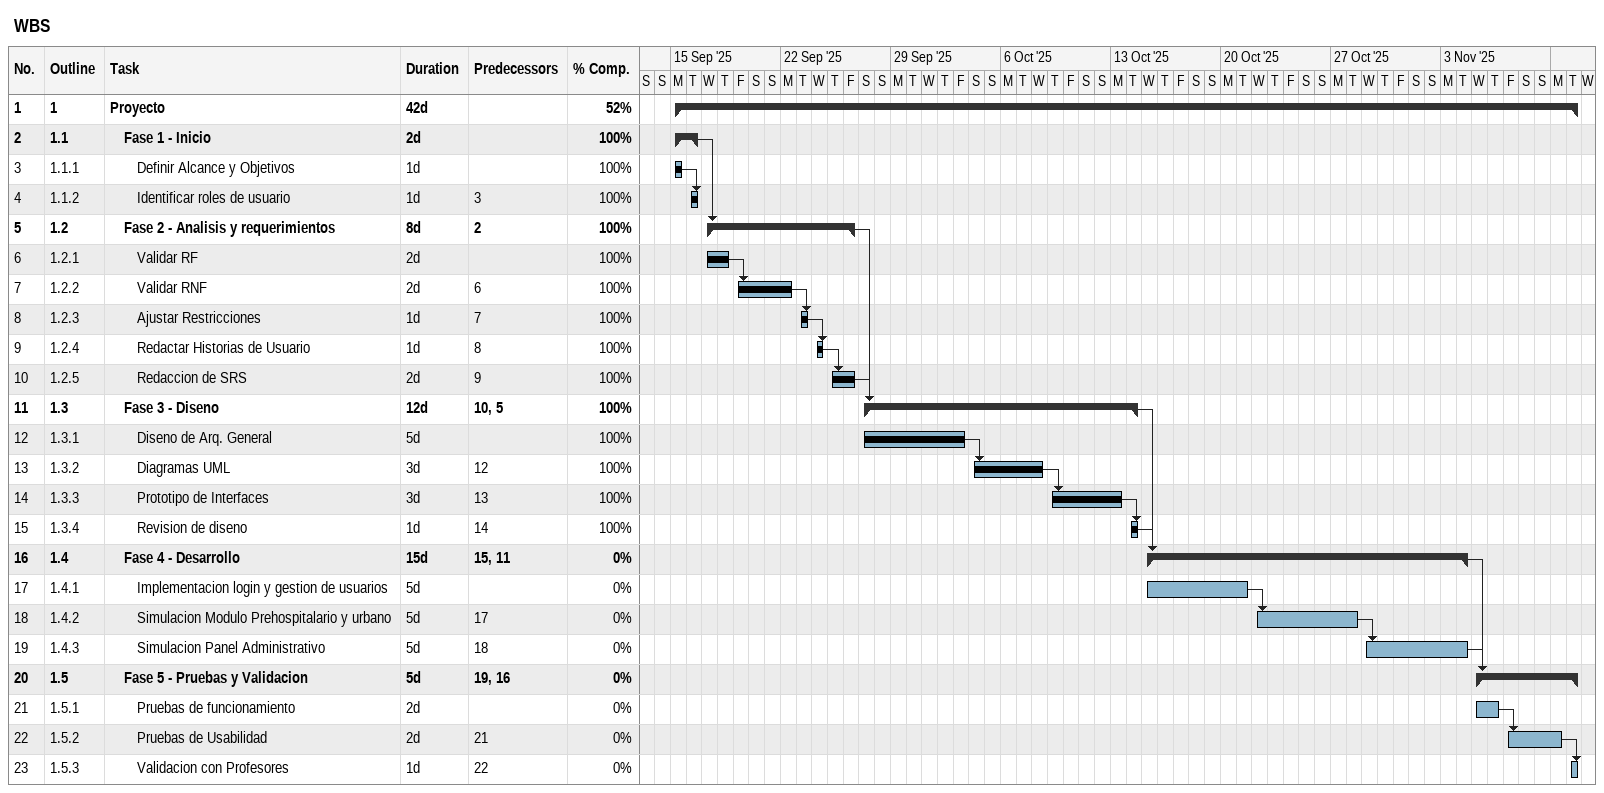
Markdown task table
WBS

| ID | WBS | Task | Duration | Start | Finish | Predecessors | % complete |
|---|---|---|---|---|---|---|---|
| 1 | 1 | **Proyecto** | 42d | 2025-09-15 | 2025-11-11 |  | 52 |
| 2 | 1.1 | **Fase 1 - Inicio** | 2d | 2025-09-15 | 2025-09-16 |  | 100 |
| 3 | 1.1.1 | Definir Alcance y Objetivos | 1d | 2025-09-15 | 2025-09-15 |  | 100 |
| 4 | 1.1.2 | Identificar roles de usuario | 1d | 2025-09-16 | 2025-09-16 | 3 | 100 |
| 5 | 1.2 | **Fase 2 - Analisis y requerimientos** | 8d | 2025-09-17 | 2025-09-26 | 2 | 100 |
| 6 | 1.2.1 | Validar RF | 2d | 2025-09-17 | 2025-09-18 |  | 100 |
| 7 | 1.2.2 | Validar RNF | 2d | 2025-09-19 | 2025-09-22 | 6 | 100 |
| 8 | 1.2.3 | Ajustar Restricciones | 1d | 2025-09-23 | 2025-09-23 | 7 | 100 |
| 9 | 1.2.4 | Redactar Historias de Usuario | 1d | 2025-09-24 | 2025-09-24 | 8 | 100 |
| 10 | 1.2.5 | Redaccion de SRS | 2d | 2025-09-25 | 2025-09-26 | 9 | 100 |
| 11 | 1.3 | **Fase 3 - Diseno** | 12d | 2025-09-27 | 2025-10-14 | 10, 5 | 100 |
| 12 | 1.3.1 | Diseno de Arq. General | 5d | 2025-09-27 | 2025-10-03 |  | 100 |
| 13 | 1.3.2 | Diagramas UML | 3d | 2025-10-04 | 2025-10-08 | 12 | 100 |
| 14 | 1.3.3 | Prototipo de Interfaces | 3d | 2025-10-09 | 2025-10-13 | 13 | 100 |
| 15 | 1.3.4 | Revision de diseno | 1d | 2025-10-14 | 2025-10-14 | 14 | 100 |
| 16 | 1.4 | **Fase 4 - Desarrollo** | 15d | 2025-10-15 | 2025-11-04 | 15, 11 | 0 |
| 17 | 1.4.1 | Implementacion login y gestion de usuarios | 5d | 2025-10-15 | 2025-10-21 |  | 0 |
| 18 | 1.4.2 | Simulacion Modulo Prehospitalario y urbano | 5d | 2025-10-22 | 2025-10-28 | 17 | 0 |
| 19 | 1.4.3 | Simulacion Panel Administrativo | 5d | 2025-10-29 | 2025-11-04 | 18 | 0 |
| 20 | 1.5 | **Fase 5 - Pruebas y Validacion** | 5d | 2025-11-05 | 2025-11-11 | 19, 16 | 0 |
| 21 | 1.5.1 | Pruebas de funcionamiento | 2d | 2025-11-05 | 2025-11-06 |  | 0 |
| 22 | 1.5.2 | Pruebas de Usabilidad | 2d | 2025-11-07 | 2025-11-10 | 21 | 0 |
| 23 | 1.5.3 | Validacion con Profesores | 1d | 2025-11-11 | 2025-11-11 | 22 | 0 |
